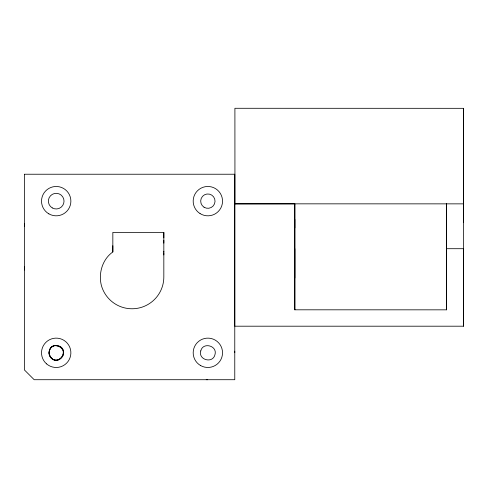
<?xml version="1.0" encoding="UTF-8"?>
<svg xmlns="http://www.w3.org/2000/svg" width="488" height="488" viewBox="0 0 488 488"><rect width="100%" height="100%" fill="white"/><g stroke="black" fill="none" stroke-linecap="round" stroke-linejoin="round"><path stroke-width="0.73" d="M112.838 251.96L112.838 232.392L163.828 232.41L163.828 276.977A31.799 31.799 0 0 1 101.315 285.206C98.314 273.152 102.504 259.213 112.838 251.96L112.838 245.72M294.819 203.886L294.825 309.837L294.819 203.838L234.771 203.892L234.771 326.197L463.6 326.197L463.563 248.709L446.483 248.703M294.844 309.807L446.477 309.837L446.483 203.88M463.6 326.197L463.551 108.324L234.905 108.287L234.948 203.831L463.557 203.862M463.557 108.312L463.539 222.54M463.545 248.709L463.533 301.029L463.533 286.767M52.533 359.162C63.513 365.024 68.497 344.998 55.693 345.595C45.604 345.779 47.995 362.053 57.468 359.973M58.096 359.894C74.06 352.293 50.795 335.799 48.989 353.312C55.144 372.204 74.658 346.925 54.937 345.632M54.308 345.748C48.544 347.163 47.037 355.52 52.027 358.772M446.49 222.522L446.483 203.899M463.527 203.386L463.533 203.935L463.533 196.377M446.477 260.787L446.477 261.367M163.834 243.14L163.828 240.279M163.828 251.289L163.834 251.96M446.526 211.701L446.49 248.697M446.477 203.941L446.477 309.837M294.813 219.344L294.819 227.939M294.819 248.691L294.819 278.044M163.828 232.41L163.828 237.833M163.828 252.808L163.828 254.956M24.4 223.528L24.4 226.639M24.4 266.893L24.4 270.004M207.717 379.713A27.047 27.047 0 0 1 206.229 379.67M234.728 351.171A27.047 27.047 0 0 1 234.771 352.659M24.498 174.234L24.4 369.928L34.184 379.713L234.771 379.713L234.771 174.234L24.498 174.234M200.775 350.902C197.988 359.918 212.853 363.902 214.952 354.703C217.733 345.693 202.868 341.71 200.775 350.902M200.062 213.579A14.677 14.677 0 0 0 222.528 201.678A14.677 14.677 0 0 0 200.995 188.173A14.677 14.677 0 0 0 200.062 213.579M204.051 207.223A7.174 7.174 0 0 0 215.031 201.404A7.174 7.174 0 0 0 204.502 194.804A7.174 7.174 0 0 0 204.051 207.223M200.525 365.512A14.677 14.677 0 0 0 222.54 352.806A14.677 14.677 0 0 0 200.525 340.093A14.677 14.677 0 0 0 200.525 365.512M46.58 363.889A14.677 14.677 0 0 0 70.608 355.593A14.677 14.677 0 0 0 51.411 338.928A14.677 14.677 0 0 0 46.58 363.889M48.861 213.854A14.677 14.677 0 0 0 70.876 201.141A14.677 14.677 0 0 0 48.861 188.435A14.677 14.677 0 0 0 48.861 213.854M52.289 207.925A7.826 7.826 0 0 0 64.026 201.141A7.826 7.826 0 0 0 52.289 194.364A7.826 7.826 0 0 0 52.289 207.925"/></g></svg>
